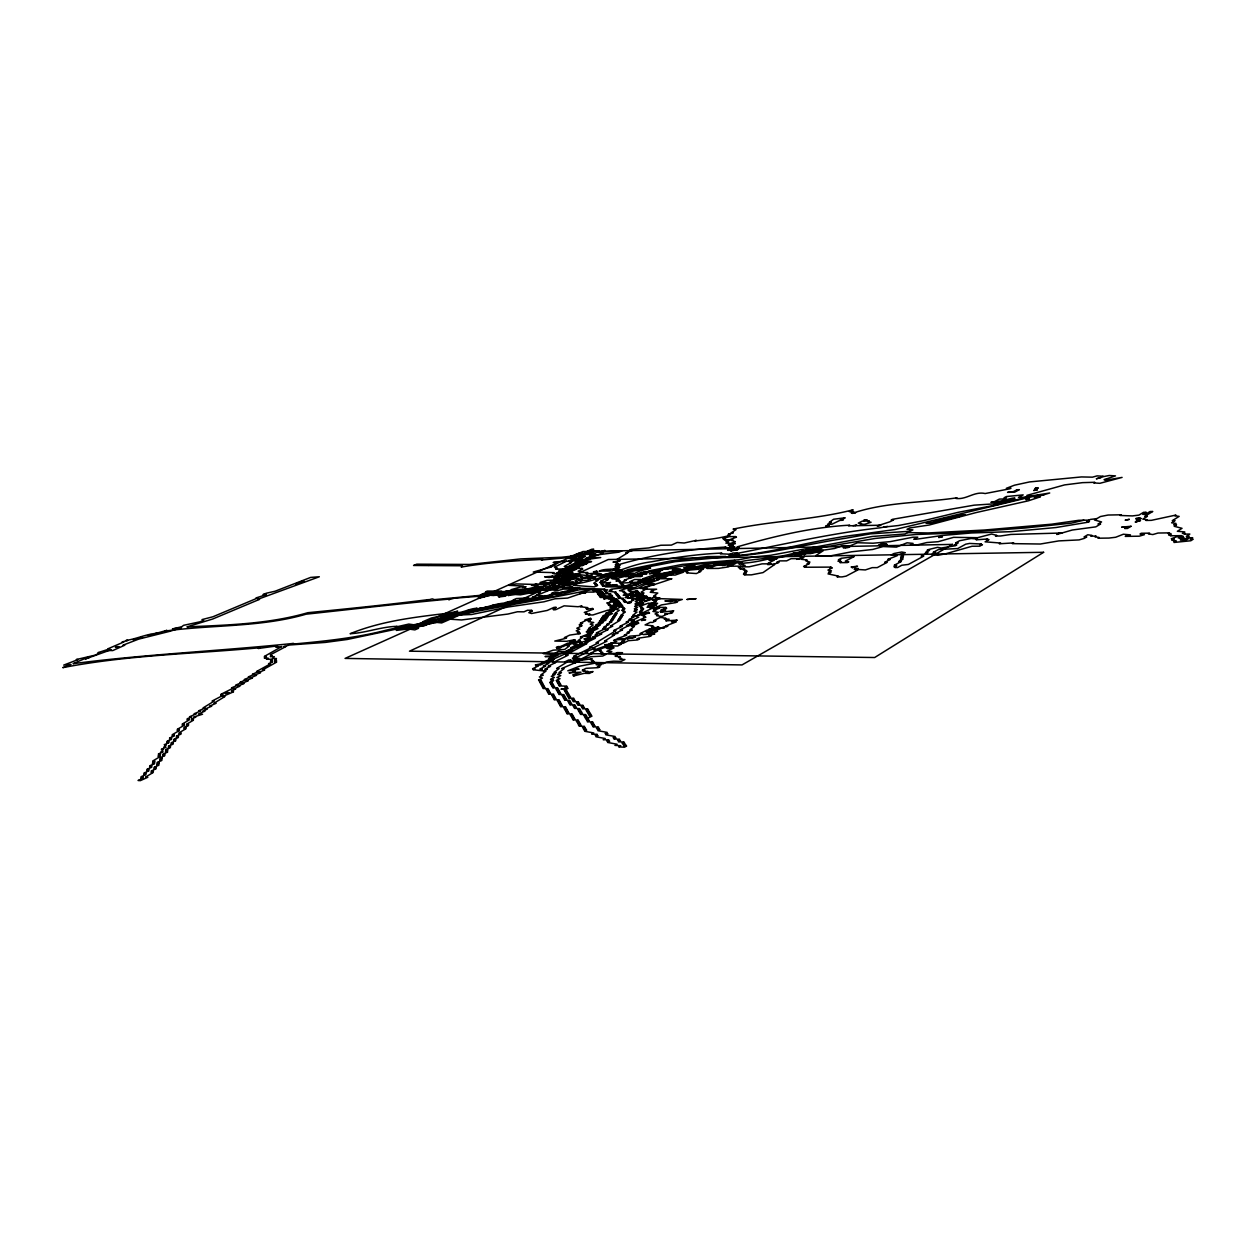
<?xml version="1.0" encoding="UTF-8"?>
<svg xmlns="http://www.w3.org/2000/svg" width="1256" height="1256" viewBox="0 0 1256 1256"><rect width="100%" height="100%" fill="white"/><g stroke="black" fill="none" stroke-linecap="round" stroke-linejoin="round"><path stroke-width="1.5" d="M1083.944 520.204L1071.242 523.155L1024.865 528.022L951.483 533.266L915.765 534.491L875.322 538.432L823.245 547.239L817.625 550.05L805.897 550.175L797.34 554.414L804.39 554.351L808.66 552.216L793.195 553.064L809.602 552.907L819.509 551.415M1059.295 533.031L1056.798 534.475L1072.216 530.032L1095.797 526.861L1100.617 524.003L1097.948 524.05L1101.543 521.931L1094.494 520.015L1100.444 516.53L1108.075 515.038L1121.341 514.787L1120.179 515.478L1132.378 515.918L1138.925 515.117L1143.541 512.322L1146.226 512.275L1142.772 514.363L1145.472 514.301L1150.056 511.522L1152.757 511.475L1144.718 516.357L1147.419 516.31L1142.787 519.12L1147.073 519.733L1145.912 520.455L1151.375 520.345L1175.899 515.07L1174.768 515.776L1179.149 516.389L1172.288 520.675L1175.067 520.628L1171.612 522.794L1176.04 523.422L1173.732 524.867L1176.542 524.835L1174.219 526.295L1182.022 528.321L1177.359 531.288L1184.738 531.916L1182.398 533.408L1185.256 533.376L1184.094 534.13L1189.84 534.051L1186.323 536.312L1189.212 536.281L1186.857 537.803L1192.65 537.725L1190.295 539.264L1193.2 539.216L1190.845 540.755L1173.952 542.466L1176.338 540.928L1173.449 540.975L1174.643 540.206L1171.77 540.237L1174.14 538.714L1171.267 538.745L1177.688 536.422L1183.435 536.359L1179.902 538.636L1188.569 538.526L1186.214 540.064L1180.42 540.127L1183.968 537.835L1178.207 537.913L1181.739 535.637L1170.294 535.794L1171.487 535.04L1168.63 535.072L1171 533.565L1168.159 533.612L1169.336 532.858L1158.032 533.031L1152.835 534.554L1148.408 533.894L1149.601 533.141L1141.202 533.266L1140.008 534.004L1144.404 534.679L1139.208 536.202L1125.25 536.39L1130.447 534.868L1123.335 534.24L1115.705 537.254L1108.954 538.07L1097.948 538.212L1099.173 537.474L1094.934 536.814L1096.174 536.077L1090.71 536.139L1091.951 535.401L1087.759 534.758L1084.038 536.956L1086.77 536.924L1084.273 538.4L1079.061 539.907L1058.855 540.896L1040.345 544.021L1012.43 543.628L1013.733 542.89L999.336 543.785L1000.64 543.047L985.097 541.823L989.006 539.64L986.431 539.688L987.734 538.965L976.195 539.813L977.498 539.091L971.171 538.479L959.615 540.724L955.659 542.89L958.187 542.859L954.199 545.025L956.758 544.994L955.423 545.732L941.231 548.024L937.51 547.349L928.388 549.594L927.038 550.316L929.566 550.301L925.484 552.499L928.011 552.483L921.15 556.173L923.694 556.157L908.386 564.446L901.855 565.231L897.6 567.524L895.041 567.539L896.47 566.77L893.911 566.786L896.753 565.263L894.193 565.279L901.243 561.495L898.715 561.51L902.907 559.265L900.379 559.281L903.174 557.79L900.646 557.805L903.425 556.33L900.913 556.345L903.692 554.869L900.065 554.179L905.325 552.687L901.698 552.012L893.958 553.519L891.179 554.979L897.286 555.654L887.804 559.375L890.3 559.36L884.679 562.343L887.191 562.327L877.238 567.618L872.182 567.649L865.337 569.941L854.221 569.235L855.681 568.481L858.178 568.466L855.289 569.989L857.785 569.973L846.12 576.127L842.117 576.897L837.093 576.912L838.568 576.143L828.018 573.882L830.954 572.344L828.489 572.359L831.425 570.836L827.94 570.098L832.32 567.838L829.871 567.853L831.315 567.1L804.531 567.241L806.007 566.503L803.589 566.519L809.429 563.567L807.027 563.583L809.932 562.107L805.645 560.71L807.106 559.972L801.407 559.312L802.851 558.59L791.045 558.685L786.68 560.851L779.631 560.898L776.695 562.343L779.05 562.327L777.59 563.049L772.283 564.525L774.638 564.509L763.02 572.595L751.371 574.856L744.29 574.871L745.813 574.133L743.458 574.133L746.472 572.642L744.133 572.658L747.147 571.182L744.808 571.182L746.3 570.444L743.144 569.737L744.635 568.999L739.988 569.031L741.48 568.293L738.34 567.586L741.338 566.142L727.522 566.221L732.013 564.054L716.077 564.164L710.064 567.021L712.325 567.005L713.832 566.299L704.773 566.346L701.759 567.775M1029.323 496.528L1002.916 503.264L974.122 505.163L892.514 519.309L891.226 519.968L893.55 519.921L889.64 521.884L877.112 525.934L879.451 525.887L880.77 525.228L848.428 525.809L849.747 525.165C810.968 527.253 773.884 536.438 737.052 546.894L739.266 546.878L733.504 549.594L737.963 549.547L736.518 550.238L727.616 550.332L730.505 548.966L728.292 548.998L729.736 548.307M995.694 503.436L994.485 504.08L998.096 503.373M880.974 545.183L879.608 545.905L884.475 545.842L887.207 544.413L884.774 544.445M883.832 527.096L898.244 525.558L923.914 520.596L958.171 512.322L998.096 504.598L1001.707 502.683L999.305 502.73L1000.498 502.102L1014.927 499.307L1012.509 499.37L1014.879 498.098L1012.477 498.161L995.694 502.212L998.096 502.165L999.305 501.521L990.905 502.337L993.308 502.274L999.305 499.103L1004.078 498.977L1006.464 497.721L1004.062 497.784L1006.448 496.528L1023.185 494.895L1018.475 497.407L1023.295 497.282L1049.718 492.996L1034.269 497.611L1035.431 496.984L1040.313 496.858L1028.366 500.814L976.163 512.558L929.236 525.008L909.642 527.96L907.02 529.31L912.908 529.875L904.979 533.973L872.229 536.469L770.321 555.356L753.631 556.895L738.622 559.799L682.463 564.368L648.865 570.868L657.673 570.836L662.948 569.392M845.539 547.679L857.597 542.733L872.998 543.22L890.221 541.634L912.892 537.223L917.775 537.16L913.771 539.264L916.221 539.232L942.597 535.449L971.453 532.968L1010.845 531.68L1056.029 527.52L1088.261 522.166L1089.454 521.46L1086.817 521.507L1090.412 519.419L1096.88 518.618M887.505 526.39L880.173 527.818C831.346 533.203 783.901 544.366 735.969 553.613L737.429 552.923L732.939 552.97L728.559 555.058L733.049 555.011M817.154 551.431L818.567 550.725L802.144 550.897L795.001 554.43L768.531 559.564L776.977 558.794L771.734 560.239M653.575 629.413L658.741 626.854L646.934 630.198L639.979 633.652L642.444 633.683L638.943 635.426L629.821 636.164L624.53 638.786L617.167 638.645L626.681 635.222L624.232 635.175L629.491 632.584L627.058 632.537L632.286 629.978L629.853 629.931L634.359 626.493L631.941 626.461L633.668 625.614L626.446 625.519L645.929 617.214L643.527 617.183L645.223 616.366L642.13 615.487L648.85 612.221L637.373 615.44M659.479 627.733L650.859 632.035L645.929 631.956L651.848 630.277L656.778 630.355L655.051 631.219L657.532 631.25L655.805 632.113L643.166 634.594L654.816 633.903L648.85 635.599L651.33 635.646L649.572 636.509L638.629 638.142L636.87 639.021L639.335 639.069L637.577 639.948L628.377 640.686L623.039 643.339L610.714 643.088M813.857 550.772L819.493 547.961L817.154 547.993L810.089 551.51C797.529 550.52 786.664 556.644 774.355 556.706C762.251 559.721 749.267 559.03 737.272 562.61M606.648 647.625L608.454 646.746M852.997 525.73L856.623 525.039L855.305 525.683M608.925 643.967L616.743 641.376L613.619 640.403L615.393 639.524L625.221 639.712L621.673 641.471L624.138 641.518L618.784 644.171L621.249 644.218L617.669 646.008L612.724 645.898L607.323 648.583L609.788 648.63L613.399 646.84L603.539 646.636L593.821 650.153L601.216 650.325L599.395 651.22L602.535 652.241L600.713 653.136L603.194 653.199L601.357 654.109L606.35 654.235L602.692 656.056L590.885 656.731L584.715 658.489L561.605 668.616L564.101 668.694L558.983 672.541L561.479 672.604L557.664 674.503L560.757 675.618L556.91 677.534L560.035 678.664L556.157 680.595L558.685 680.673L556.753 681.647L559.297 681.741L557.35 682.715L559.893 682.793L557.947 683.766L560.49 683.861L558.543 684.834L561.102 684.928L559.14 685.902L566.833 686.184L564.886 687.173L567.461 687.252L563.536 689.246L560.961 689.152L568.089 688.335L564.164 690.329L566.754 690.423L564.776 691.428L567.367 691.522L565.404 692.527L567.995 692.621L566.032 693.626L568.638 693.72L566.66 694.725L569.266 694.835L567.288 695.84L569.894 695.95L567.916 696.954L570.538 697.064L568.544 698.085L573.819 698.289L571.825 699.309L574.463 699.419L572.469 700.44L575.107 700.55L573.113 701.57L578.419 701.79L576.425 702.826L579.079 702.936L577.085 703.972L579.754 704.082L577.744 705.118L583.098 705.338L581.088 706.39L583.773 706.5L581.764 707.552L584.448 707.662L582.439 708.714L587.839 708.949L585.83 710.001L588.53 710.111L586.505 711.179L589.221 711.304L587.196 712.356L589.928 712.482L587.902 713.549L590.618 713.675L588.593 714.743L591.325 714.868L589.3 715.936L592.031 716.061L585.908 719.311L588.656 719.437L586.615 720.52L589.362 720.646L587.306 721.745L592.832 721.996L590.791 723.095L593.554 723.221L591.498 724.32L594.276 724.461L592.22 725.56L594.999 725.701L592.942 726.8L598.531 727.083L596.459 728.182L599.269 728.323L597.197 729.438L600.007 729.579L597.935 730.709L607.15 732.389L605.078 733.52L607.92 733.677L605.832 734.807L615.189 736.534L613.101 737.68L615.974 737.822L613.886 738.968L619.648 739.282L617.56 740.428L620.448 740.585L618.36 741.746L624.169 742.061L622.065 743.222L624.97 743.379L622.882 744.541L625.802 744.698L623.683 745.876L626.618 746.033L624.515 747.21L618.659 746.88L620.762 745.719L614.938 745.389L617.057 744.227L607.574 742.437L609.678 741.275L606.805 741.134L608.909 739.972L603.178 739.674L605.266 738.528L595.972 736.785L598.06 735.655L595.234 735.498L597.322 734.368L591.67 734.085L593.758 732.955L584.621 731.259L586.709 730.144L583.914 730.003L586.003 728.888L583.208 728.747L585.296 727.648L582.517 727.507L584.59 726.392L579.047 726.125L581.12 725.026L578.357 724.9L580.429 723.801L577.682 723.66L579.738 722.577L576.991 722.436L579.063 721.352L576.316 721.227L578.372 720.143L572.909 719.876L574.965 718.793L572.249 718.668L574.29 717.6L571.574 717.474L573.631 716.391L570.915 716.281L572.971 715.198L570.255 715.088L572.296 714.02L566.911 713.769L568.952 712.717L566.268 712.592L568.293 711.54L565.624 711.414L567.649 710.362L564.98 710.252L567.005 709.2L564.337 709.075L566.362 708.023L563.709 707.913L565.718 706.877L560.412 706.641L562.437 705.605L559.784 705.495L561.809 704.459L559.171 704.349L561.181 703.313L558.543 703.203L560.553 702.183L557.931 702.073L559.941 701.036L557.319 700.942L559.312 699.922L554.084 699.702L556.094 698.681L553.488 698.587L555.482 697.567L552.875 697.473L554.869 696.452L552.279 696.358L554.273 695.337L551.682 695.243L553.676 694.238L548.511 694.034L550.505 693.045L547.93 692.935L549.908 691.946L547.333 691.852L549.312 690.847L546.753 690.753L548.731 689.764L546.172 689.67L548.15 688.68L543.047 688.492L545.025 687.519L542.482 687.425L544.445 686.435L541.917 686.357L543.879 685.368L541.352 685.289L543.314 684.316L540.787 684.222L542.749 683.248L540.221 683.154L542.184 682.196L539.672 682.102L541.619 681.145L539.107 681.05L541.053 680.093L538.557 680.014L542.435 678.083L539.389 676.968L543.251 675.069L540.771 674.99L545.967 671.144L533.125 669.762L535.04 668.82L532.591 668.757L538.306 665.978L535.872 665.9L537.772 664.989M617.842 639.571L619.616 638.692M605.989 646.683L607.794 645.804M540.488 669.982L542.388 669.04L539.939 668.977L545.638 666.182L543.189 666.12L548.872 663.341L546.423 663.278L553.943 659.62L551.51 659.557M636.415 623.07L638.126 622.222L630.92 622.128L634.343 620.464L631.956 620.433L638.755 617.136L635.693 616.256L654.109 607.323M543.503 671.065L547.318 669.197L544.853 669.118L550.552 666.324L548.103 666.261L555.654 662.556L553.205 662.493L568.12 655.208L565.687 655.145L586.992 643.527L584.574 643.48M770.854 559.548L769.394 560.255L774.057 560.223L768.201 563.112L770.54 563.096L767.589 564.541L769.944 564.541L771.42 563.803L762.047 563.865L749.125 566.817L742.155 566.849L745.138 565.404L742.013 564.698L743.489 563.991L738.889 564.007L741.856 562.578L728.135 562.672L720.614 564.132M776.679 556.691C764.857 560.097 752.909 562.908 740.381 563.3M635.724 622.191L620.181 629.79L622.584 629.821L612.08 634.971L614.498 635.002L604.513 641.141L606.946 641.188L592.549 648.253L594.999 648.316L585.265 651.833L587.714 651.895L572.956 659.149L575.436 659.212L573.568 660.138L578.514 660.264M590.524 638.158L585.155 640.764L587.557 640.811M585.767 641.675L591.136 639.069L588.734 639.021M592.926 638.205L601.781 633.903L599.395 633.856L608.171 629.601L605.785 629.554L612.755 626.195L610.369 626.147L620.056 620.291L617.685 620.26L621.108 618.611L618.753 618.58L622.16 616.947L619.805 616.916L623.196 615.283L620.856 615.267L625.268 612.002L622.929 611.97L624.609 611.17L621.626 610.322L624.986 608.72L622.646 608.705L624.326 607.904L621.359 607.072L623.023 606.271L618.407 606.24L621.751 604.67L614.843 604.607M739.564 562.594L741.04 561.872C734.116 560.333 728.794 565.75 722.169 565.53L723.66 564.823C703.156 564.619 683.908 569.91 664.126 572.94M649.383 607.292L657.626 603.304L648.944 604.042L654.58 602.472L656.213 601.687L653.874 601.671L657.139 600.101L652.476 600.07L660.405 598.531M651.738 607.307L650.074 608.108L654.816 608.155M658.066 598.515L659.698 597.746L652.728 597.699M734.98 562.625L733.504 563.347L735.78 563.332L728.323 566.927L718.432 568.403L707.034 568.466L708.557 567.743L701.005 567.068L696.468 569.235M721.384 564.839L709.295 566.315M640.277 604.795L643.59 603.21L638.927 603.178L642.224 601.608L639.901 601.593L644.83 599.238L635.599 599.191L640.497 596.867M657.375 597.73L655.742 598.515L682.322 599.442L675.069 601.797L677.455 601.812L675.822 602.613L661.425 604.937L653.151 608.956L659.557 608.187L653.858 609.788L656.244 609.804L652.9 611.421L658.395 612.316L655.051 613.949L658.175 614.812L656.495 615.644L662.053 616.539M644.155 598.453L639.241 600.792L641.549 600.808M732.374 556.392L675.273 561.652L623.353 571.684M736.77 554.288L738.214 553.598M648.096 597.683L637.232 598.421M715.339 565.577L718.338 564.148M724.147 557.146L725.623 556.439L707.772 556.596L670.217 561.008L628.016 569.565L620.244 573.097L609.458 573.144L604.748 575.264M707.034 566.33L704.019 567.775L683.688 570.004M714.538 562.766L694.254 567.115L683.782 567.869L689.057 566.44L686.812 566.44L688.335 565.734L695.039 565.702C687.409 569.266 679.308 570.726 671.52 573.631M730.804 555.026L732.264 554.336L720.316 553.77L721.792 553.08C697.865 554.069 674.503 557.507 651.346 561.825C619.381 565.608 591.498 588.091 557.837 583.914L567.508 579.613L546.988 580.351L540.064 582.486L546.329 582.486L541.462 584.637L516.075 583.914L508.696 585.343L523.579 586.065L511.192 589.676L529.545 588.97M638.566 600.007L635.285 601.561L638.268 602.378L634.955 603.948L637.279 603.963L635.63 604.764L642.617 604.811M715.308 563.457L718.291 562.044L725.858 562.688L734.87 560.521L713.047 563.473M613.179 605.408L619.836 602.268L612.975 602.221L617.936 599.881L611.123 599.85L614.42 598.311L605.392 598.264M686.64 570.711L685.117 571.433L688.1 572.139L686.561 572.862L696.374 573.552L700.958 571.37L698.681 571.37L703.25 569.204L700.989 569.204L702.496 568.481C693.563 570.522 683.892 569.298 675.304 572.909L683.578 572.155L675.163 575.075L668.428 575.091M613.807 606.208L620.464 603.053L613.603 603.021L618.564 600.682L611.735 600.635M636.886 595.297L640.12 593.758L635.567 593.743L638.802 592.22L634.264 592.204L626.132 596.035L628.408 596.035L625.143 597.573L634.939 598.405L631.658 599.96L633.95 599.976L627.372 603.1L629.664 603.115L631.328 602.331L624.42 602.299L626.069 601.514L623.777 601.498L625.425 600.713L623.133 600.698L624.782 599.928L621.861 599.128L623.51 598.343L618.957 598.327L620.59 597.558L618.329 597.542L619.962 596.773L617.701 596.773L619.334 596.003L617.073 595.988L618.706 595.234L616.461 595.218L618.093 594.449L615.832 594.449L617.465 593.68L614.608 592.91L616.241 592.157L608.925 591.372L612.174 589.88L609.945 589.865L611.562 589.127L632.004 586.897L605.361 586.882L610.18 584.652L605.785 584.652L610.589 582.454L606.805 583.192M732.06 550.285L730.6 550.976L734.289 550.254M735.733 549.579L738.622 548.213L732.735 548.935L737.178 548.888M635.881 591.45L637.499 590.681L630.371 592.958L632.647 592.973M630.041 595.265L633.291 593.743L627.136 594.481L633.95 594.512L630.685 596.05L635.253 596.066L628.063 598.374L639.461 592.989L634.908 592.973L638.142 591.45L629.099 591.435L630.716 590.665L627.827 589.912L637.797 588.42L654.58 579.487L652.335 579.487M649.368 586.175L640.058 588.42L646.84 588.42L641.078 592.22L644.03 593.005L635.913 596.851L642.805 596.883L636.258 599.991L646.196 600.839M652.539 584.668L654.125 583.93L647.358 583.93M615.032 599.096L610.086 601.42L612.363 601.42L610.699 602.205L606.758 602.974L609.647 603.791L607.983 604.56L610.275 604.576L608.611 605.361L622.379 605.471L616.335 609.458L619.302 610.306L614.875 613.54L617.214 613.572L613.823 615.189L616.162 615.205L612.755 616.837L615.095 616.869L611.688 618.501L614.043 618.533L610.62 620.181L612.975 620.213L609.537 621.861L611.892 621.893L606.711 624.389L609.082 624.42L603.869 626.932L606.255 626.964L602.77 628.644L605.141 628.675L596.365 632.914L598.767 632.961L595.234 634.673L597.62 634.72L592.298 637.294L594.7 637.341M658.395 578.749L656.825 579.487L659.07 579.487L645.772 584.668L654.8 584.668M615.66 599.881L617.308 599.096L608.249 599.049L611.546 597.511M642.491 580.963L644.061 580.241L641.847 580.241L644.987 578.765L642.758 578.78L659.683 572.956L649.274 573.709L660.546 571.527L645.129 571.59L640.466 573.741M670.437 567.947L665.162 569.376M607.637 598.28L603.744 599.034L611.955 595.203L609.113 594.418L610.746 593.664L606.271 593.648L607.904 592.895L605.675 592.879L607.307 592.125L604.481 591.372L607.731 589.865L603.304 589.849L604.921 589.111L558.214 587.557M609.286 597.511L612.567 595.972L599.128 595.925L604.042 593.648L597.369 593.617L599.002 592.863M644.721 580.963L635.206 585.406L626.901 586.144L602.582 586.128L604.183 585.39L601.985 585.39L603.602 584.652L600.839 583.914L608.234 579.55L606.067 579.55L612.394 576.677L616.727 576.661M660.358 573.678L668.585 572.924L677.8 568.607L680.736 569.313L675.43 570.758M672.651 567.932C687.063 564.87 701.837 563.41 716.799 562.751M662.587 573.662L657.924 575.845L653.465 575.845L657.249 575.122M673.342 568.638L674.865 567.916C667.423 567.822 660.64 570.695 653.261 570.852M610.51 599.065L613.807 597.526L600.305 597.464L605.235 595.171L598.531 595.156L603.445 592.879L596.207 592.094L601.09 589.849L592.283 589.833M624.672 586.144L631.69 583.93L638.393 583.93M632.647 582.454L631.062 583.177L639.979 583.177M604.78 597.479L606.428 596.726L599.709 596.694L604.638 594.402L597.95 594.386L602.849 592.125L600.635 592.11L602.268 591.356L595.627 591.341M633.919 583.93L635.505 583.177M651.063 570.852L647.97 572.281L641.376 572.312L633.589 575.907M622.442 586.144L624.044 585.406L621.83 585.406L623.431 584.668L620.59 583.93L622.191 583.192M630.434 582.454L632.019 581.716L629.79 581.716L634.547 579.518L641.188 579.503L638.032 580.979L646.95 580.963L650.106 579.487L645.647 579.503L654.14 576.567M612.975 585.39L614.577 584.652M613.587 586.144L616.79 584.652L610.777 585.39L617.403 585.406L615.801 586.144M635.787 575.892L624.138 580.256L626.336 580.256L619.977 583.192L645.38 581.701L640.905 581.701L634.563 584.668L636.792 584.668M637.341 575.185L647.06 573.709L642.02 573.019M641.11 574.447L642.664 573.725L638.268 573.741M644.218 573.019L647.311 571.574M594.481 589.833L592.863 590.587L597.259 590.587L593.994 592.094L585.202 592.063L567.618 598.076L555.026 598.782L543.958 601.797L508.319 606.962L471.769 614.482L457.341 615.11M623.62 574.51L626.744 573.081L633.275 573.05L625.441 576.645L640.827 576.598L642.397 575.876L630.763 575.201L640.105 570.899L650.639 568.042L626.132 572.375L611.986 578.828L619.145 579.534L615.958 580.994L620.354 580.994L618.768 581.716L621.579 582.454M625.786 574.494L622.646 575.939L611.798 575.955L600.713 581.01L602.88 581.01L599.677 582.454L608.987 583.192M613.964 575.955L617.104 574.526L628.581 575.201M565.592 592.016L568.874 590.524L573.207 590.54L579.722 587.588M573.772 588.31L575.389 587.572M577.556 587.588L567.759 592.016L561.259 592L556.314 594.229M573.27 584.652L578.105 582.47L575.97 582.47M587.698 578.153L592.455 576.017L578.655 574.651L580.241 573.945L563.473 573.992L576.064 568.434M607.15 570.35L610.84 569.643L609.286 570.334M571.087 587.572L572.705 586.835C557.24 582.988 544.225 590.65 530.158 593.397L531.822 592.659L520.486 594.842L507.455 594.057L504.111 595.532L506.199 595.532L504.52 596.27L498.663 596.993L500.343 596.255L498.255 596.239L499.935 595.517M591.984 578.153L587.211 580.303L582.925 580.303L573.804 585.375L594.386 586.866L597.62 585.39L595.438 585.39L597.055 584.652L594.873 584.652L596.474 583.914L593.743 583.192L597.966 580.288L595.815 580.288L612.787 574.542M600.462 575.279L608.469 574.557M614.529 568.921L612.975 569.627L615.126 569.612L612.002 571.025L599.206 571.087C605.659 568.042 613.289 570.428 619.773 567.524L615.503 567.539L620.119 565.451L615.864 565.483C651.566 554.681 688.429 549.296 725.999 547.035L724.555 547.71L728.967 547.663M560.349 587.557L561.981 586.835M566.849 584.652L573.301 581.748L563.19 582.47M582.894 577.446L581.308 578.168L594.135 578.137L595.721 577.43L593.57 577.43L596.741 576.002L601.027 575.986L605.753 573.851L621.798 572.391M541.053 597.181L544.382 595.689L550.835 595.721M562.5 587.557L564.117 586.835M570.601 583.914L567.367 585.375L577.572 581.748L574.918 581.026L578.121 579.597L582.376 579.597L580.79 580.303L578.655 580.319L586.615 576.74L593.02 576.724L588.248 578.859L590.399 578.859M546.533 595.705L541.524 597.95L529.121 598.641M564.635 587.572L563.002 588.295L578.09 588.326M559.956 583.914L570.145 580.319L561.683 580.335M568.026 580.319L579.189 578.168L558.575 578.922M562.091 583.914L563.709 583.192M559.846 586.819L554.948 589.017L557.083 589.017L558.716 588.295L554.446 588.279M563.285 579.613L556.848 582.486L561.071 582.486M564.886 578.906L566.487 578.2L562.28 578.2M568.089 577.477L569.675 576.771L567.571 576.787M545.952 588.279L549.704 587.541M563.787 580.335L570.193 577.477L561.777 577.493L568.152 574.683L563.96 574.699M544.79 589.739L532.56 590.446L529.247 591.906M525.039 591.906L537.254 591.199L535.59 591.921L540.315 592.691L535.81 595.658L542.231 595.689L535.558 598.672L526.986 598.641M531.633 588.986L533.282 588.248M557.601 577.509L576.582 569.125L570.35 569.156M500.233 603.806L492.98 606.067M528.792 591.168C519.293 596.49 507.518 590.932 497.863 595.501L503.703 594.779M538.667 586.803L533.737 588.986L525.353 588.97M546.815 583.208L543.565 584.637L545.669 584.637L551.667 581.057L562.186 581.041L547.098 586.819L536.563 586.803M566.064 574.683L561.291 576.802L565.483 576.787C553.142 582.454 540.928 588.734 527.442 588.97M567.634 573.976L572.893 572.579L566.126 571.92M500.642 604.576L492.588 605.298M553.755 581.057L560.176 578.2L558.088 578.215M541.242 587.541L542.875 586.803M567.068 576.08L572.344 574.667L576.551 574.651L571.276 576.064L579.189 575.342L571.229 578.89L576.535 577.462L572.296 577.477L573.898 576.771L579.707 576.049L582.36 576.74L580.774 577.462L585.029 577.446M511.647 594.072L508.303 595.548C522.967 593.115 537.16 588.373 552.326 588.279M513.312 593.334L522.936 591.89M552.452 576.111L549.249 577.525L544.633 576.834L554.54 576.111L579.691 565.027M565.137 570.538L566.707 569.847L562.562 569.863L588.891 558.308L586.85 558.339M513.735 594.088L515.415 593.35M535.182 584.637L536.814 583.914L531.461 585.359L538.196 586.081C521.507 591.655 503.593 591.372 485.962 592.518M581.245 564.352L588.954 560.961L591.545 561.605L584.856 563.646L586.929 563.646L585.39 564.321L577.634 565.043L583.836 564.996L582.282 565.687L576.08 565.734L566.205 569.172M487.03 606.789L481.849 609.082L475.522 609.019M537.27 584.637L542.623 583.208L551.007 583.208M553.425 577.525L583.318 564.337M439.255 622.081L446.712 619.773M449.946 617.403L455.237 615.079L461.549 615.157M513.264 589.676L508.288 591.859L482.618 593.962M598.437 552.373L604.968 550.379L601.012 552.985L603.068 552.97L590.414 557.648L592.471 557.633L559.909 571.935L561.981 571.935M448.502 618.988C435.691 621.783 423.084 625.614 410.382 629.005M566.77 567.131L565.216 567.822L569.329 567.79M459.445 615.126L441.688 622.929L432.943 622.003L423.947 625.928L397.885 628.801L347.174 639.492L325.351 642.413L289.634 645.003L283.809 646.557L285.787 646.605L270.291 654.847L272.317 655.773L270.354 656.605L274.358 656.715L272.411 658.427L276.446 658.537L274.499 660.264L276.524 660.326L274.546 661.158L276.571 661.221L274.577 662.069L276.618 662.132L262.614 669.903L264.655 669.966L258.563 672.557L260.604 672.619L254.481 675.226L256.522 675.304L250.368 677.926L252.425 677.989L246.223 680.642L248.28 680.705L242.047 683.374L244.119 683.452L237.839 686.121L239.912 686.2L233.6 688.9L235.673 688.979L231.449 690.784L233.538 690.879L231.418 691.773L233.49 691.868L222.846 696.436L224.934 696.515L214.022 703.187L216.126 703.282L209.595 706.108L211.699 706.202L205.121 709.028L207.224 709.138L202.828 711.037L204.948 711.131L198.307 714.005L202.546 714.224L193.738 717.003L195.858 717.113L191.383 719.044L193.518 719.154L191.273 720.128L193.408 720.238L186.516 724.272L188.651 724.398L186.39 725.371L188.526 725.497L183.988 727.475L186.139 727.601L183.847 728.59L185.998 728.716L178.996 732.845L181.147 732.97L178.854 733.975L181.021 734.101L176.389 736.126L178.556 736.251L176.248 737.272L178.415 737.398L173.768 739.439L175.95 739.58L173.611 740.6L175.793 740.726L171.114 742.783L173.297 742.924L170.957 743.96L173.14 744.101L168.43 746.174L170.628 746.315L168.273 747.351L170.471 747.493L165.729 749.596L167.927 749.738L165.556 750.79L167.77 750.931L165.384 751.983L167.597 752.14L162.809 754.244L165.038 754.401L162.636 755.468L164.85 755.61L160.046 757.745L162.275 757.902L159.857 758.969L162.087 759.126L159.669 760.21L161.914 760.367L157.063 762.533L159.292 762.69L156.859 763.774L159.104 763.931L156.67 765.014L158.915 765.187L154.033 767.369L156.278 767.542L153.829 768.641L156.089 768.798L151.16 771.011L153.42 771.168L150.956 772.283L153.216 772.456L145.555 777.087L147.831 777.276L140.327 780.651L138.05 780.478L143.058 778.218L140.782 778.045L143.278 776.915L141.017 776.742L145.994 774.512L143.733 774.34L146.214 773.225L143.953 773.052L148.899 770.839L146.654 770.666L149.119 769.567L146.858 769.394L151.772 767.212L149.527 767.039L151.976 765.956L149.747 765.783L154.629 763.617L152.384 763.444L154.818 762.361L152.588 762.204L155.022 761.136L152.792 760.963L160.234 756.536L158.021 756.379L160.423 755.311L158.209 755.154L160.595 754.102L158.397 753.945L163.17 751.842L160.972 751.685L163.531 749.44L161.333 749.298L166.075 747.21L163.877 747.069L166.42 744.855L164.222 744.714L168.932 742.657L166.75 742.516L169.089 741.48L166.922 741.354L171.585 739.313L169.419 739.172L171.742 738.151L169.576 738.026L174.223 735.985L172.056 735.859L174.38 734.854L172.213 734.729L179.278 730.584L177.127 730.458L179.42 729.469L177.269 729.344L184.255 725.261L182.104 725.136L184.381 724.163L182.246 724.037L189.138 720.018L187.018 719.908L189.263 718.934L187.144 718.825L191.619 716.893L189.499 716.784L196.187 713.895L194.068 713.785L200.709 710.927L198.605 710.817L205.215 707.976L203.111 707.882L214.164 701.131L212.076 701.036L222.893 695.432L220.821 695.337L222.956 694.427L220.868 694.332L233.632 687.911L231.575 687.833L237.871 685.148L235.798 685.07L242.063 682.4L240.006 682.322L246.239 679.684L244.182 679.606L250.368 676.968L248.311 676.905L254.466 674.284L252.425 674.221L258.548 671.63L256.507 671.552L270.589 663.749L268.564 663.686L272.552 662.006L270.527 661.943L272.521 661.111L270.495 661.048L272.458 659.322L266.413 659.149L268.392 658.317L264.388 658.191L266.366 657.375L264.372 657.312L266.351 656.48L264.357 656.433L281.815 646.51L277.906 647.264L275.928 647.217L277.874 646.416L273.934 646.322L258.312 648.489L260.243 647.688C194.35 653.858 127.594 654.973 62.8 667.658L71.043 664.487L63.726 665.099L78.045 659.588L76.302 659.541L95.44 655.082L99.695 652.712L97.937 652.665L109.649 648.865L107.89 648.818L123.842 641.973L122.099 641.926L127.735 640.466L125.993 640.434C136.668 638.943 146.701 633.856 157.534 633.26L153.86 633.966L166.891 630.355L164.991 631.093C211.887 624.625 260.494 627.451 306.103 614.184C354.176 609.034 402.155 603.367 450.37 598.986L448.659 599.709L454.107 598.264L497.455 594.763M461.203 614.357L489.542 607.59L553.504 596.49L579.173 589.802L593.915 589.095C546.768 599.395 498.836 606.083 451.705 616.633M511.223 593.334L507.879 594.795L491.63 595.47M501.662 591.105L487.265 591.074L485.585 591.796L487.642 591.796L479.258 595.423L434.529 599.63L432.237 598.876L426.805 600.321L428.531 599.599C388.434 604.654 348.132 608.736 307.814 612.708C268.768 624.028 227.76 625.048 186.94 626.885L212.719 619.004L259.537 599.347L257.763 599.332L319.322 576.755L310.656 577.415L275.111 591.215L266.429 593.209L262.959 594.559L266.476 594.575L255.989 597.95L257.747 597.95L212.908 616.775L202.012 619.585L203.708 620.354L200.002 621.798L183.612 625.315L181.618 626.791L172.449 628.926L181.508 627.545L170.298 631.187L138.631 639.131L123.025 645.16L124.784 645.207L112.71 650.592L107.435 650.451L109.413 649.682L111.172 649.729L85.33 658.976L89.38 657.406L87.637 657.359L73.099 663.686C146.073 654.172 220.192 651 293.48 643.402L291.565 644.202C323.373 641.345 355.103 638.126 385.937 630.245C404.448 625.739 423.57 624.342 441.547 617.308C449.774 615.126 458.048 613.305 466.463 612.049C482.241 605.973 499.558 607.292 515.086 600.085L512.966 600.07L516.342 598.578L528.666 597.887C520.863 601.53 511.946 599.803 504.064 603.068C491.724 604.246 480.373 610.212 467.844 610.51M581.214 556.424L578.153 557.758L582.235 557.711M585.767 554.446L589.77 551.824L597.903 551.745M493.702 595.485L495.382 594.747M575.609 559.736L584.762 555.749L577.148 556.455M456.32 612.74L431.436 617.983L422.503 621.861L426.679 621.908M505.807 591.121L511.616 590.399M481.676 596.176L478.3 597.636L480.357 597.652L478.662 598.39L489.557 595.47M577.666 554.524L574.62 555.843L561.495 557.256L520.722 558.904L469.509 564.446L416.741 564.18L413.554 565.467L462.522 565.781L461.25 567.084C488.019 562.374 515.431 560.788 542.875 559.36L541.336 560.019L573.6 557.146M424.591 621.893L415.296 624.986L408.797 624.075L395.326 627.121L397.147 626.336C381.055 626.713 366.108 632.883 350.11 633.715C381.008 621.139 413.601 617.308 446.21 613.415L444.451 614.184L457.718 611.185L454.217 612.708C462.365 613.525 469.289 608.344 477.249 608.265L468.205 611.295M575.122 556.486L572.061 557.805L576.127 557.774L573.066 559.108L579.173 559.046M578.168 555.152L582.706 553.19L578.671 553.221L574.118 555.199M566.425 561.134L554.477 567.21L556.989 567.869L555.419 568.544L557.476 568.528L555.906 569.219L571.904 568.466M580.194 555.136L581.701 554.477M568.45 561.118L571.527 559.768L577.65 559.721M579.173 556.439L580.696 555.78M570.585 555.874L592.848 553.08L595.423 553.692L593.915 554.351L595.956 554.336L574.542 563.724L582.8 563.661M1043.815 494.958L1038.932 495.084L895.088 529.514L857.424 534.695C816.478 539.515 777.354 552.106 736.095 555.67L739.015 554.273L734.509 554.32L730.129 556.408C769.677 554.304 807.278 543.974 845.932 538.18L870.518 533.847L910.27 531.241M1032.919 495.837L1026.827 495.398L1064.57 484.91L1082.499 482.649L1094.73 482.288L1093.615 482.901L1099.895 483.309L1122.095 477.406L1105.406 480.216L1106.505 479.604L1104.04 479.682L1115.501 475.883L1109.236 475.506L1102.171 476.856L1103.27 476.26L1097.069 475.883L1092.453 477.17L1081.479 476.935L1029.559 481.927L1014.456 485.209L1006.307 488.317L1011.017 488.176L1009.855 488.788L985.191 493.545C974.326 491.002 966.429 499.998 955.832 498.428L957.041 497.8C922.061 502.981 885.543 501.898 852.086 513.406L855.619 512.715L851.144 512.825L853.735 511.569L849.276 511.663L853.138 509.795C814.014 519.89 772.691 520.8 733.08 529.121L735.969 529.687L731.149 532.858L733.3 532.827L728.354 534.161L730.505 534.114L727.695 535.417L729.846 535.386C718.51 538.589 706.688 539.688 694.913 540.959L696.342 540.315L684.222 543.016L677.188 542.482L671.395 545.104L660.86 545.245L648.708 547.946L631.156 549.437L629.68 550.097L633.825 550.05L625.786 552.734L627.874 552.719L616.979 559.407L619.663 560.05L618.14 560.726L620.244 560.71L612.975 562.107L617.198 562.076L615.66 562.766L618.36 563.426L615.283 564.808L619.538 564.776L614.906 566.864L619.177 566.833L616.084 568.23L618.219 568.214M1089.219 520.11L1078.7 520.314L1051.743 524.176L984.139 530.048L928.153 532.952L907.633 532.607M1061.948 532.999L1010.907 534.444L1000.608 535.982L995.474 536.061L996.762 535.339L991.659 534.035L977.545 537.694L953.602 537.332L938.154 541.697L926.834 542.545L917.838 544.743L910.396 544.837L913.096 543.408L907.052 542.796L896.439 547.098L883.109 546.548L872.716 549.469L851.552 551.792L828.63 556.235L815.725 555.654L823.292 550.678L810.528 553.598L796.43 553.723M849.307 546.941L843.153 547.695L847.926 547.647L850.705 546.234L842.572 545.638L834.612 548.48L824.705 549.971L809.649 549.437L796.806 555.811L794.467 555.843L800.606 555.074L813.401 548.715L820.435 548.636M588.263 552.483L584.213 552.53L587.745 551.855L589.252 551.196L587.227 551.227L591.733 549.265L593.743 549.249L590.76 550.552L592.785 550.52L591.278 551.18L599.395 551.086L596.396 552.405L621.971 550.835L618.988 552.153L596.49 554.979M575.64 554.54L591.874 554.383L590.351 555.042L592.392 555.026L589.362 556.345L591.419 556.33M592.926 555.67L594.983 555.639M737.555 554.964L731.589 555.702M579.691 557.083L583.757 557.052M588.373 557.664L586.317 557.68L600.713 557.554L585.846 559.658M578.671 558.402L582.753 558.37L575.075 561.73L583.286 561.668M587.368 558.983L589.425 558.967M586.364 560.317L580.209 560.364L568.34 566.44L578.655 566.393M582.768 561.008L584.825 560.992M587.415 561.636L582.266 563.002L584.338 562.986M579.691 562.358L583.82 562.327M730.521 564.776L732.813 564.76M568.827 567.115L564.227 566.472L571.496 562.421L569.439 562.421L585.28 556.392L573.097 556.502L568.513 558.496L576.63 558.418L570.491 561.102L554.744 561.872L553.19 562.547L557.711 563.175L553.048 565.2L555.074 565.184L553.519 565.859L549.924 566.55L551.965 566.55L550.395 567.225L533.25 572.045L554.194 572.642L552.609 573.348L555.152 574.023L560.992 570.554L558.936 570.569L564.132 569.188M577.101 567.068L579.173 567.068L575.546 567.759M573.976 568.45L582.313 568.403L580.743 569.094L582.831 569.094L578.137 571.166L582.863 571.841L581.277 572.548L587.604 572.516L586.034 573.223L588.153 573.223L586.568 573.913L594.512 573.191L597.652 571.778L593.413 571.794L597.087 571.087L593.962 572.5L601.467 573.866L598.311 575.295L611.217 575.248L622.144 570.287L617.858 570.303M674.032 569.345L676.262 569.329M563.065 570.554L569.282 570.522M613.572 570.318L619.412 569.596L616.303 571.009L622.756 570.978L614.357 573.819M674.739 570.051L672.51 570.051L675.571 568.623L664.487 568.685L653.701 573.694L664.817 573.662L670.123 572.202M559.422 571.26L563.552 571.229L557.224 574.023L559.312 574.008M560.396 572.626L562.468 572.61M676.843 572.171C670.264 571.449 665.005 576.52 658.599 576.567M556.738 573.333L558.81 573.317M560.898 573.317L565.059 573.301M631.705 573.772L620.841 573.804L611.405 578.105L617.936 578.09L627.011 575.923M557.711 574.714L559.799 574.699M599.897 574.573L592.942 573.898L587.164 577.446L591.435 577.43M630.151 574.479L632.333 574.479M661.033 574.385L658.803 574.4L646.29 580.225L648.536 580.225M558.214 575.405L560.286 575.405L553.912 578.215L556.486 578.922M562.374 575.389L566.566 575.374M615.534 575.248L619.867 575.232M556.612 576.111L569.172 576.08L551.494 583.914L555.717 583.914L552.483 585.359L554.603 585.359L552.97 586.097L559.344 586.097L532.466 597.15L534.616 597.165C527.442 600.855 519.717 601.938 511.71 601.593M666.873 575.813L659.95 578.011L664.455 578.011L666.01 577.273L663.765 577.273L673.765 573.631L663.262 574.385L634.892 587.651L626.556 588.389L619.475 590.65L624.593 591.419L622.976 592.173L625.849 592.942L624.232 593.711L626.493 593.711L623.227 595.25L643.747 595.328L642.13 596.098L646.73 596.113L645.097 596.883L647.405 596.898L645.772 597.668L650.404 597.699L647.138 599.253L651.785 599.285L644.548 601.624L655.962 596.145L653.654 596.145L657.799 593.052L650.216 592.251L653.434 590.728L651.142 590.712L656.637 589.205L642.978 589.174L646.181 587.667L643.92 587.667C653.308 584.951 662.634 581.968 671.913 578.733L656.15 578.749L661.52 577.289M550.85 576.818L559.689 577.509L553.268 580.335L557.476 580.335M630.449 577.352L632.647 577.352L628.879 578.074M562.688 581.764L564.808 581.764M559.454 583.192L567.963 583.192L564.729 584.652L575.421 584.652M576.504 583.192L578.639 583.192M543.094 583.914L549.39 583.914M539.138 587.525L543.346 587.541L510.8 592.596L480.938 594.7M556.078 587.557L547.396 590.477L542.67 589.739M576.473 589.064L563.52 589.033L558.088 590.508L549.045 589.739M572.673 589.786L574.84 589.802M569.392 591.278L565.074 591.262L558.48 594.245L554.163 594.229M559.626 592.738L554.807 591.984L551.51 593.46L553.66 593.476C539.091 599.285 523.265 599.128 508.303 603.1M560.129 593.491L555.811 593.476L549.186 596.474L544.869 596.443M636.227 594.528L643.088 594.543L636.572 597.636L638.864 597.636M550.348 594.967L552.499 594.967M637.546 596.082L639.838 596.082M540.567 596.427L542.718 596.443M608.673 596.726L610.934 596.741M479.996 596.914L484.125 596.93M614.639 601.436L619.192 601.467L614.231 603.806L621.108 603.853L609.411 609.395L614.027 609.443M640.576 602.393L642.899 602.409L634.641 606.365L637.64 607.197L634.311 608.799L636.651 608.815L634.986 609.615L637.326 609.647L633.982 611.248L637.012 612.112L632.631 615.393L635.002 615.409L631.611 617.057L633.997 617.073L628.895 619.553L631.266 619.585L626.147 622.065L628.534 622.097L619.915 626.289L622.317 626.32L613.619 630.559L616.021 630.606L596.066 642.789L598.5 642.837L589.472 647.264L591.921 647.311L573.615 656.291L576.064 656.354L572.359 658.175L579.754 658.364L574.18 661.111L569.235 660.986L571.103 660.075L568.638 660.012L564.902 661.834L567.367 661.912L556.644 668.475L559.124 668.537L553.99 672.384L556.486 672.462L552.656 674.346L555.152 674.425L551.305 676.34L554.398 677.455L550.52 679.386L553.048 679.465L551.101 680.422L553.629 680.517L549.736 682.448L552.279 682.542L550.316 683.515L552.86 683.594L550.913 684.567L553.441 684.661L551.494 685.635L554.037 685.729L552.075 686.718L554.634 686.797L552.671 687.786L557.79 687.974L555.827 688.963L558.386 689.057L556.424 690.046L558.999 690.141L557.036 691.145L559.611 691.24L557.633 692.229L560.223 692.323L558.245 693.328L560.835 693.422L558.857 694.442L564.054 694.631L562.06 695.636L564.666 695.745L562.688 696.75L565.294 696.86L563.316 697.881L565.922 697.975L563.928 698.995L566.566 699.105L564.556 700.126L569.832 700.33L567.838 701.366L570.475 701.476L568.466 702.496L571.119 702.606L569.109 703.643L571.763 703.753L569.753 704.789L575.075 705.009L573.066 706.045L575.735 706.17L573.725 707.207L576.394 707.316L574.385 708.368L579.754 708.604L577.729 709.656L580.429 709.766L578.404 710.833L581.104 710.943L579.079 712.011L581.779 712.121L579.754 713.188L582.454 713.314L580.429 714.381L585.861 714.617L583.836 715.685L586.568 715.81L584.527 716.893L587.259 717.019L585.217 718.102L587.949 718.228M507.879 602.331L510.015 602.346M652.696 605.69L647.986 605.659L652.932 603.273L648.253 603.241L639.304 606.397L642.334 607.229L640.67 608.03L643.009 608.061L641.345 608.862L643.7 608.877L640.372 610.495L642.727 610.51L639.367 612.127L641.738 612.159L640.058 612.959L649.556 613.054L645.505 613.854M616.115 606.224L609.835 606.978L612.771 607.81M651.032 606.491L656.7 604.905L651.99 604.874L647.028 607.276L665.978 607.417L664.314 608.234L666.701 608.249L661.001 609.851L665.79 609.882L660.059 611.499L662.462 611.515L660.797 612.331L673.734 610.793L670.406 612.426L672.824 612.441L671.159 613.273L664.66 614.043L667.077 614.074L653.607 620.7L656.025 620.731L652.618 622.411L650.2 622.379L645.066 624.907L653.104 625.896L651.377 626.744L653.827 626.775L652.115 627.623L664.424 627.812L648.661 629.335L658.505 629.491L663.67 626.917L666.135 626.948L667.847 626.1L665.366 626.069L676.34 621.846L671.41 621.783L677.251 620.134L665.759 620.856L669.134 619.177L664.267 619.114L665.947 618.282L660.358 617.371M614.435 607.009L616.743 607.04L613.399 608.626L615.707 608.642L605.58 613.446L607.904 613.478M479.368 608.281L483.576 608.312M612.347 610.243L614.655 610.259L602.802 615.895L607.449 615.942M612.975 611.06L607.716 610.196L592.926 614.969L588.326 614.922L590.037 614.106L585.453 614.058L587.164 613.258L584.291 612.426L593.35 609.254L591.074 609.239L592.769 608.454L586.536 609.207L588.216 608.406L585.955 608.391L587.635 607.606L580.303 606.742L581.983 605.973L578.058 606.726L564.101 605.832L555.607 609.725L553.394 609.71L555.089 608.925L552.875 608.909L556.282 607.355L554.069 607.339L547.239 610.447L531.524 613.509L528.839 612.677L532.293 611.107L530.095 611.091L531.806 610.306L527.426 610.275L523.988 611.829L517.441 611.766L507.895 614.058L461.549 619.962L446.398 618.957L452.05 617.434L447.843 617.387L435.361 622.835L429.065 622.756L401.779 628.047L396.284 630.418L408.294 628.958L414.857 629.9L418.499 628.314L414.292 628.236L421.561 625.08L425.753 625.143M609.6 612.661L612.551 613.525L600.604 619.208L602.943 619.239M640.748 613.807L643.119 613.823M606.208 614.278L608.532 614.31L601.702 617.544L604.042 617.575M639.069 614.624L643.826 614.671M458.754 613.54L430.855 621.971L422.785 622.662M605.737 616.759L608.077 616.79L599.505 620.888L601.844 620.919M602.331 618.392L606.993 618.454L598.39 622.568L603.1 622.631L592.659 627.623L597.385 627.702L588.609 631.909L586.254 631.878L600.258 625.143L595.548 625.08L605.91 620.119L601.231 620.056M600.117 621.736L602.472 621.767M631.611 623.007L638.817 623.102L635.379 624.782L630.575 624.703M599.018 623.416L601.357 623.447M629.884 623.84L632.286 623.871M429.364 623.573L431.452 623.604M596.16 625.959L598.515 625.99M593.272 628.502L598.013 628.565L587.463 633.652L592.22 633.731L584.511 636.258L591.058 635.489L587.51 637.2L589.896 637.247L583.93 638.927L595.328 638.252L566.362 652.335L558.528 651.22L549.83 656.653L545.01 656.527L554.116 655.805M592.141 630.214L587.4 630.151L590.917 628.471L588.562 628.424L593.193 625.048L590.241 624.154L593.711 622.505L588.436 621.594L590.179 620.762L587.855 620.731L591.293 619.098L588.986 619.067L590.697 618.266L584.935 619.867L587.259 619.883L580.319 623.164L582.643 623.196L579.173 624.86L581.497 624.891L579.754 625.724L582.077 625.755L576.818 628.251L579.754 629.162L576.221 630.842L579.157 631.752L577.399 632.6L579.754 632.647L577.98 633.495L580.335 633.526L569.706 635.112L564.337 637.671L566.692 637.718L564.902 638.582L554.775 641.062L566.613 641.298L574.981 639.665L573.176 640.529L575.562 640.576L569.58 642.271L576.159 641.486L567.115 645.851L569.502 645.914L564.619 649.493L553.158 650.168L543.377 653.67L558.386 654.973L539.656 664.063L535.339 664.911L540.206 665.052L572.453 650.608L567.602 650.498M590.383 631.062L592.754 631.109M590.995 631.956L593.366 631.988L580.351 637.075L582.737 637.122L577.964 640.623L580.351 640.67L573.144 644.155L577.948 644.25L570.679 647.782L573.097 647.829M615.597 633.244L618.015 633.275L613.839 634.107M586.945 639.885L589.347 639.932M578.561 641.533L580.947 641.581L576.755 642.413M588.169 641.722L583.349 641.628L579.754 643.37L582.156 643.433L560.239 654.078L557.821 654.015L548.527 658.521L553.378 658.646M574.322 646.008L576.74 646.071M574.918 646.95L577.336 646.997M569.439 649.603L571.857 649.666M565.765 651.393L568.199 651.44M550.395 657.61L552.813 657.673M580.994 660.326L592.173 658.678L590.32 659.604L593.46 660.656L591.607 661.582L594.119 661.645L592.251 662.571L597.275 662.713L579.754 666.167L567.806 670.798L579.126 669.134L576.614 669.055L572.83 670.94L575.342 671.018L573.442 671.96L569.015 672.839L581.026 672.196L572.767 674.974L575.311 675.053L573.395 676.026L584.197 673.31L589.3 673.452L593.083 671.552L586.097 672.353L587.996 671.395L582.925 671.238L584.809 670.296L582.282 670.217L586.05 668.333L598.076 667.674L599.944 666.732L597.401 666.669L601.137 664.785L596.082 664.644L597.95 663.702L603.006 663.843L606.711 661.975L613.635 661.174L621.265 661.378L624.939 659.51L619.852 659.384L621.689 658.458L618.454 657.406L620.276 656.48L615.236 656.354L617.057 655.444L613.854 654.407L617.497 652.586L622.521 652.696L620.7 653.607L608.171 653.324L611.813 651.503L606.836 651.393L614.074 647.798L604.183 647.578L590.807 652.916L593.272 652.963L576.661 661.19L579.142 661.253M577.273 662.179L572.909 663.027L575.405 663.09M1043.626 552.295L874.678 657.516L409.472 651.189L608.249 559.517L1043.626 552.295M1131.028 526.28L1127.448 528.462L1124.701 528.509L1127.103 527.049L1121.639 527.143L1131.028 526.28M1140.448 520.549L1135.377 522.025L1140.448 520.549M1139.679 517.817L1136.178 519.937L1141.233 518.477L1135.817 518.571L1139.679 517.817M1129.238 519.372L1125.36 520.125L1129.238 519.372M952.488 544.398L742.013 664.926L345.07 658.411L582.91 551.541L952.488 544.398M981.156 544.005L979.837 544.727L982.428 544.696L979.79 546.172L972.034 546.25L945.737 553.77L937.871 555.309L931.544 554.634L935.642 552.405L933.098 552.42L938.53 549.484L957.747 548.558L965.738 544.178L969.616 543.424L981.156 544.005M1101.088 477.468L1096.457 478.756L1101.088 477.468M1027.031 499.009L1025.854 499.653L1029.465 498.946L1027.031 499.009M1037.283 489.777L1033.735 490.468L1037.283 489.777M1035.949 488.05L1034.803 488.678L1038.351 487.987L1035.949 488.05M939.959 536.846L938.64 537.552L942.44 536.814L939.959 536.846M1016.968 489.762L1013.482 491.598L1007.563 492.352L1014.675 492.164L1019.338 489.683L1016.968 489.762M965.173 514.693L955.439 516.153L960.259 516.059L959.003 516.718L951.781 516.86L949.253 518.194L951.655 518.147L950.4 518.807L934.558 521.036L943.036 520.22L941.765 520.895L939.362 520.942L944.449 518.288L955.329 517.425L960.369 514.787L965.173 514.693M853.578 566.99L852.133 567.743L857.503 566.221L851.081 567.005L853.578 566.99M930.712 523.03L925.923 523.124L938.075 521.601L930.712 523.03M886.139 543.738L883.408 545.151L878.556 545.214L881.288 543.801L886.139 543.738M853.845 556.738L845.304 561.149L848.789 561.856L847.345 562.594L839.997 562.641L841.426 561.903L837.972 561.197L840.845 559.721L838.411 559.752L841.253 558.276L853.845 556.738M801.925 557.884L796.665 559.344L801.925 557.884M804.798 556.455L800.998 557.193L804.798 556.455M635.442 637.169L626.98 638.833L635.442 637.169M869.121 521.02L867.817 521.68L871.099 522.245L864.85 524.254L860.25 524.333L861.569 523.673L858.303 523.108L862.244 521.162L869.121 521.02M612.049 644.956L610.259 645.851L605.329 645.741L607.135 644.862L604.685 644.799L611.389 644.014L609.6 644.909L612.049 644.956M864.866 519.858L863.563 520.502L867.158 519.811L864.866 519.858M695.84 598.704L687.063 599.457L695.84 598.704M643.229 619.726L641.533 620.558L645.647 619.758L643.229 619.726M675.964 600.195L670.343 601.781L664.895 600.933L675.964 600.195M829.305 525.526L825.71 526.217L829.305 525.526M839.934 520.361L831.974 524.223L827.468 524.317L831.472 522.37L829.227 522.418L833.607 519.246L845.194 517.786L841.253 519.717L843.498 519.67L842.195 520.314L839.934 520.361M558.104 646.589L556.282 647.468L561.071 647.562L556.832 648.394L567.759 643.135L570.161 643.182L562.892 646.683L558.104 646.589M730.411 546.972L727.522 548.338L731.95 548.291L734.839 546.925L730.411 546.972M733.284 545.622L729.642 546.329L733.284 545.622M735.262 541.681L728.119 545.041L730.317 545.01L735.372 543.628L725.842 543.11L728.7 541.776L725.764 541.179L736.44 537.175L734.273 537.207L735.671 536.563L729.187 536.657L722.781 538.651L725.685 539.248L724.272 539.907L732.97 539.782L731.542 540.441L735.262 541.681M581.371 592.816L579.722 593.554L585.751 592.816L581.371 592.816M524.019 586.788L522.37 587.51L526.107 586.788L524.019 586.788M227.21 692.606L225.075 693.516L229.283 692.684L227.21 692.606M429.929 564.713L428.343 565.373L431.797 564.713L429.929 564.713M302.382 581.308L295.647 583.93L304.14 581.308L302.382 581.308M135.114 639.053L133.183 639.806L136.873 639.1L135.114 639.053M117.326 646.636L115.364 647.39L119.084 646.683L117.326 646.636M140.735 637.608L138.804 638.346L142.493 637.64L140.735 637.608M150.186 634.673L148.271 635.41L151.945 634.704L150.186 634.673"/></g></svg>
